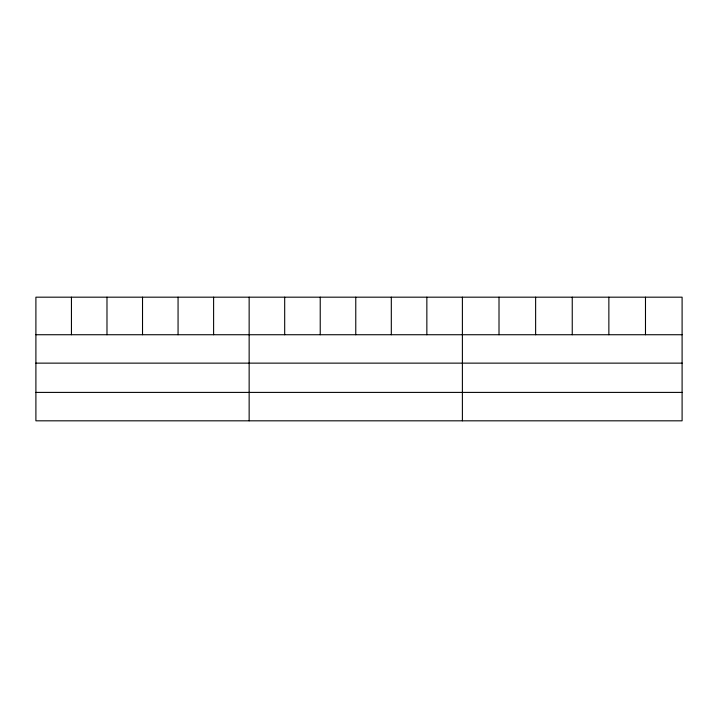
<?xml version="1.0" encoding="UTF-8"?>
<svg xmlns="http://www.w3.org/2000/svg" width="718" height="718" viewBox="0 0 718 718"><rect width="100%" height="100%" fill="white"/><g stroke="black" fill="none" stroke-linecap="round" stroke-linejoin="round"><path stroke-width="1.08" d="M682.1 363.137L682.1 297.18L35.9 297.18L35.9 420.82L682.1 420.82L682.1 363.137L35.9 363.137M35.9 334.732L682.1 334.732M35.9 392.405L682.1 392.405M645.482 297.18L645.482 334.732M608.864 297.18L608.864 334.732M572.246 297.18L572.246 334.732M535.628 297.18L535.628 334.732M499.01 297.18L499.01 334.732M462.392 297.18L462.392 420.82M426.851 297.18L426.851 334.732M391.31 297.18L391.31 334.732M355.769 297.18L355.769 334.732M320.228 297.18L320.228 334.732M284.687 297.18L284.687 334.732M249.146 297.18L249.146 420.82M213.605 297.18L213.605 334.732M178.064 297.18L178.064 334.732M142.523 297.18L142.523 334.732M106.982 297.18L106.982 334.732M71.441 297.18L71.441 334.732"/></g></svg>
